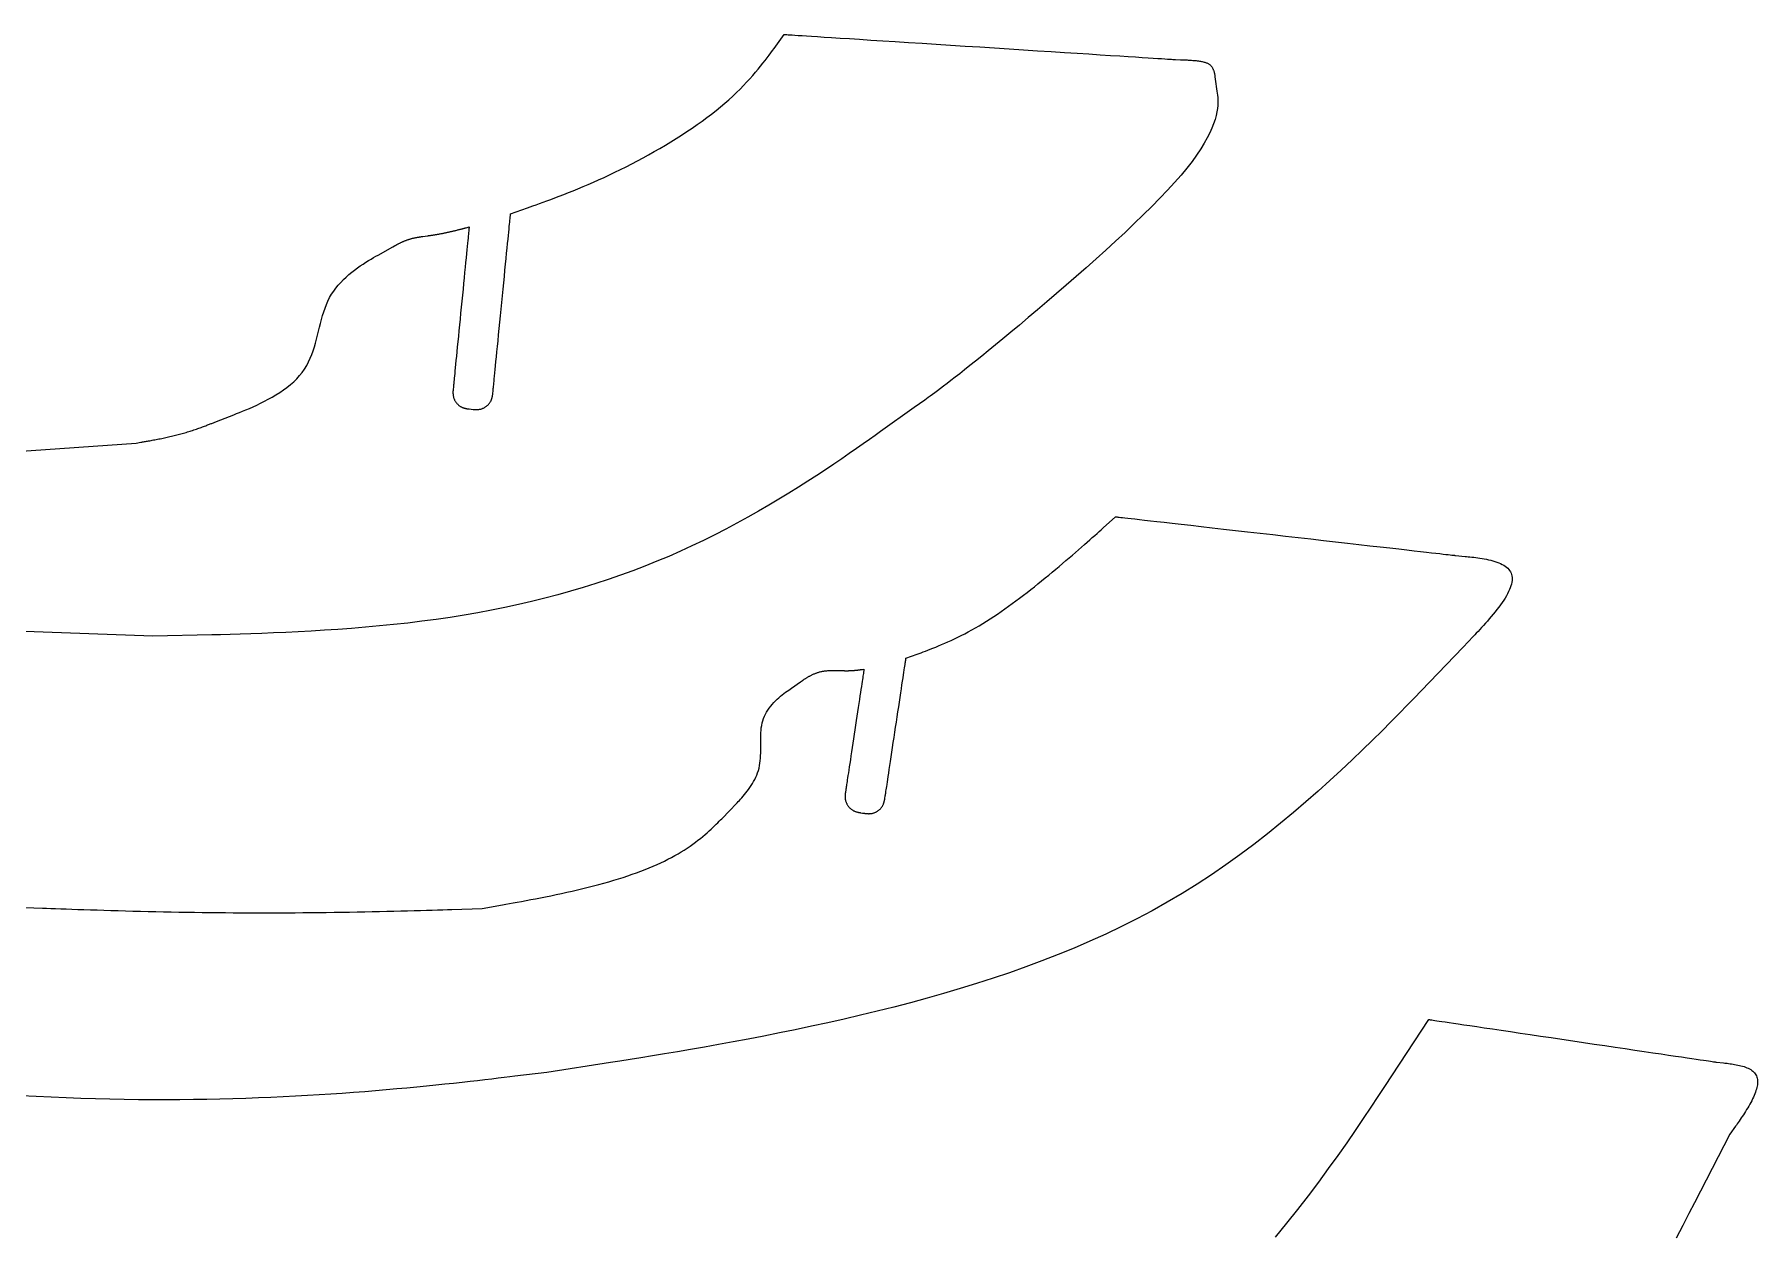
# Model space of a CAD drawing. Header units: millimetres. Extents: x -2745 to -1864, y 90 to 557.
# Drawn here: x -2095.8 to -1892.3, y 232 to 373.7 of the extents above; entities that cross this region are included whole.
import ezdxf

# ---------------------------------------------------------------- set-up
doc = ezdxf.new("R2010")
doc.units = ezdxf.units.MM

msp = doc.modelspace()

# ---------------------------------------------------------------- linework, layer by layer
at = {"flags": 128}
for points in [[(-2110.360978, 323.558351), (-2083.826766, 325.423959), (-2083.265324, 325.519745), (-2083.176972, 325.534825), (-2083.08064, 325.5513), (-2082.976778, 325.56913), (-2082.865825, 325.588273), (-2082.748229, 325.608689), (-2082.624433, 325.630336), (-2082.49488, 325.653173), (-2082.360017, 325.67716), (-2082.220285, 325.702255), (-2082.076131, 325.728417), (-2081.927999, 325.755604), (-2081.776332, 325.783778), (-2081.621576, 325.812894), (-2081.464173, 325.842914), (-2081.30457, 325.873795), (-2081.143209, 325.905496), (-2080.980536, 325.937978), (-2080.816994, 325.971197), (-2080.653028, 326.005114), (-2080.489082, 326.039687), (-2080.325528, 326.074883), (-2080.162447, 326.110706), (-2079.999846, 326.147164), (-2079.837732, 326.184269), (-2079.676115, 326.22203), (-2079.515003, 326.26046), (-2079.354403, 326.299566), (-2079.194322, 326.339361), (-2079.03477, 326.379854), (-2078.875752, 326.421055), (-2078.717279, 326.462976), (-2078.559358, 326.505626), (-2078.401996, 326.549017), (-2078.245202, 326.593159), (-2078.088983, 326.638061), (-2077.933348, 326.683734), (-2077.778304, 326.730189), (-2077.62386, 326.777436), (-2077.470022, 326.825486), (-2077.3168, 326.874348), (-2077.164254, 326.924002), (-2077.012669, 326.974294), (-2076.862377, 327.025039), (-2076.713714, 327.076053), (-2076.567018, 327.12715), (-2076.422621, 327.178147), (-2076.280862, 327.228857), (-2076.142074, 327.279095), (-2076.006593, 327.328678), (-2075.874756, 327.37742), (-2075.746897, 327.425135), (-2075.623353, 327.47164), (-2075.504458, 327.516748), (-2075.390548, 327.560276), (-2075.281959, 327.602039), (-2075.179026, 327.64185), (-2075.082085, 327.679527), (-2074.991472, 327.714882), (-2074.907522, 327.747732), (-2074.341632, 327.969579), (-2072.301338, 328.769438), (-2071.980512, 328.895441), (-2071.6322, 329.033592), (-2071.259519, 329.184039), (-2070.865591, 329.346933), (-2070.453531, 329.522424), (-2070.02646, 329.71066), (-2069.587495, 329.911793), (-2069.139754, 330.12597), (-2068.686357, 330.353343), (-2068.230421, 330.594061), (-2067.775066, 330.848272), (-2067.323409, 331.116127), (-2066.87857, 331.397776), (-2066.443665, 331.693368), (-2066.021815, 332.003053), (-2065.616137, 332.32698), (-2065.229751, 332.665298), (-2064.865773, 333.018159), (-2064.527324, 333.385711), (-2064.21752, 333.768103), (-2063.938499, 334.165218), (-2063.688465, 334.575853), (-2063.464641, 334.99854), (-2063.264252, 335.43181), (-2063.084518, 335.874196), (-2062.922663, 336.324226), (-2062.77591, 336.780432), (-2062.641482, 337.241346), (-2062.516602, 337.705498), (-2062.398493, 338.17142), (-2062.284377, 338.63764), (-2062.171477, 339.102693), (-2062.057016, 339.565106), (-2061.938218, 340.023414), (-2061.812304, 340.476144), (-2061.676499, 340.92183), (-2061.528023, 341.359001), (-2061.364102, 341.786189), (-2061.181958, 342.201925), (-2060.978812, 342.604739), (-2060.752738, 342.993423), (-2060.505206, 343.367805), (-2060.238535, 343.727976), (-2059.955047, 344.074026), (-2059.657059, 344.406044), (-2059.346893, 344.72412), (-2059.026866, 345.028343), (-2058.699302, 345.318803), (-2058.366517, 345.595589), (-2058.030832, 345.858793), (-2057.694567, 346.108501), (-2057.360042, 346.344804), (-2057.029576, 346.567793), (-2056.705489, 346.777557), (-2056.390101, 346.974185), (-2056.085732, 347.157766), (-2055.794701, 347.328391), (-2055.519329, 347.48615), (-2055.261934, 347.631131), (-2053.517004, 348.603289), (-2053.321782, 348.712002), (-2053.291057, 348.729106), (-2053.257538, 348.747731), (-2053.221358, 348.767765), (-2053.182653, 348.789099), (-2053.141557, 348.811622), (-2053.098203, 348.835225), (-2053.052725, 348.859796), (-2053.005259, 348.885226), (-2052.955939, 348.911402), (-2052.904896, 348.938218), (-2052.852269, 348.96556), (-2052.798189, 348.993319), (-2052.742791, 349.021384), (-2052.686208, 349.049647), (-2052.628577, 349.077994), (-2052.570031, 349.106318), (-2052.510702, 349.134507), (-2052.450727, 349.16245), (-2052.390239, 349.190038), (-2052.329372, 349.217161), (-2052.268239, 349.243726), (-2052.206861, 349.269713), (-2052.14524, 349.295126), (-2052.083373, 349.319962), (-2052.021262, 349.344222), (-2051.958908, 349.367905), (-2051.896309, 349.391011), (-2051.833467, 349.413541), (-2051.770381, 349.435495), (-2051.70705, 349.456871), (-2051.643477, 349.477672), (-2051.579659, 349.497895), (-2051.515599, 349.517542), (-2051.451294, 349.536612), (-2051.386746, 349.555105), (-2051.321955, 349.57302), (-2051.256921, 349.590359), (-2051.191642, 349.60712), (-2051.126122, 349.623305), (-2051.060358, 349.638912), (-2050.994382, 349.653943), (-2050.928345, 349.668401), (-2050.862431, 349.682293), (-2050.796824, 349.695622), (-2050.731706, 349.708393), (-2050.667258, 349.720612), (-2050.603666, 349.732285), (-2050.541111, 349.743415), (-2050.479777, 349.754007), (-2050.419846, 349.764067), (-2050.361501, 349.773601), (-2050.304925, 349.782611), (-2050.250303, 349.791104), (-2050.197815, 349.799085), (-2050.147645, 349.806559), (-2050.099977, 349.813531), (-2050.054991, 349.820006), (-2050.012874, 349.825987), (-2049.973807, 349.831482), (-2049.710254, 349.868313), (-2049.442805, 349.905664), (-2049.400711, 349.911545), (-2049.354789, 349.917976), (-2049.305219, 349.924948), (-2049.252185, 349.932453), (-2049.195868, 349.940478), (-2049.13645, 349.949015), (-2049.074114, 349.958054), (-2049.009044, 349.967585), (-2048.941419, 349.9776), (-2048.871424, 349.988088), (-2048.799239, 349.99904), (-2048.725048, 350.010444), (-2048.649033, 350.022293), (-2048.571376, 350.034576), (-2048.492259, 350.047284), (-2048.411866, 350.060407), (-2048.330376, 350.073936), (-2048.247975, 350.08786), (-2048.164841, 350.102171), (-2048.081161, 350.116857), (-2047.997085, 350.131911), (-2047.91265, 350.14733), (-2047.827859, 350.16311), (-2047.742721, 350.179251), (-2047.657241, 350.195749), (-2047.571423, 350.212602), (-2047.485276, 350.229807), (-2047.398804, 350.247363), (-2047.312014, 350.265267), (-2047.22491, 350.283517), (-2047.137499, 350.302111), (-2047.049788, 350.321044), (-2046.961782, 350.340317), (-2046.873485, 350.359926), (-2046.784906, 350.379871), (-2046.69605, 350.400146), (-2046.606921, 350.420751), (-2046.517527, 350.441683), (-2046.427874, 350.462941), (-2046.337966, 350.48452), (-2046.24785, 350.506407), (-2046.15773, 350.528535), (-2046.06785, 350.550828), (-2045.978452, 350.573205), (-2045.889781, 350.59559), (-2045.80208, 350.617902), (-2045.715594, 350.640065), (-2045.630566, 350.661999), (-2045.547239, 350.683627), (-2045.465857, 350.70487), (-2045.386663, 350.725649), (-2045.309903, 350.745886), (-2045.235819, 350.765503), (-2045.164654, 350.784422), (-2045.096653, 350.802563), (-2045.032059, 350.819849), (-2044.971116, 350.836203), (-2044.914068, 350.851543), (-2044.861158, 350.865794), (-2044.504255, 350.962016), (-2044.504295, 350.96162), (-2044.504567, 350.958858), (-2044.505307, 350.95136), (-2044.506747, 350.936757), (-2044.50912, 350.912682), (-2044.512662, 350.876767), (-2044.517605, 350.826644), (-2044.524183, 350.759944), (-2044.532627, 350.674302), (-2044.543174, 350.567346), (-2044.556056, 350.43671), (-2044.571507, 350.280027), (-2044.589759, 350.094927), (-2044.611047, 349.879043), (-2044.635605, 349.630007), (-2044.663664, 349.34545), (-2044.695461, 349.023005), (-2044.731226, 348.660305), (-2044.771195, 348.254979), (-2044.815601, 347.804662), (-2044.86456, 347.308168), (-2044.917723, 346.76905), (-2044.97462, 346.192043), (-2045.034788, 345.581886), (-2045.097757, 344.94331), (-2045.163063, 344.281055), (-2045.230235, 343.599856), (-2045.298809, 342.904449), (-2045.368316, 342.19957), (-2045.438292, 341.489955), (-2045.508266, 340.78034), (-2045.577774, 340.075461), (-2045.646347, 339.380053), (-2045.71352, 338.698854), (-2045.778825, 338.036599), (-2045.841794, 337.398025), (-2045.901963, 336.787866), (-2045.95886, 336.21086), (-2046.012023, 335.671742), (-2046.060982, 335.175248), (-2046.105387, 334.724931), (-2046.145356, 334.319605), (-2046.181122, 333.956904), (-2046.212918, 333.634459), (-2046.240978, 333.349903), (-2046.265536, 333.100867), (-2046.286824, 332.884983), (-2046.305076, 332.699883), (-2046.320527, 332.5432), (-2046.333409, 332.412564), (-2046.343956, 332.305609), (-2046.352401, 332.219965), (-2046.358978, 332.153266), (-2046.36392, 332.103143), (-2046.367462, 332.067228), (-2046.369836, 332.043154), (-2046.371276, 332.028551), (-2046.372015, 332.021052), (-2046.372288, 332.018289), (-2046.372327, 332.017895), (-2046.393638, 331.801406), (-2046.396969, 331.767339), (-2046.400469, 331.730203), (-2046.403988, 331.690179), (-2046.407373, 331.647442), (-2046.410476, 331.602176), (-2046.413145, 331.554556), (-2046.415229, 331.504763), (-2046.416578, 331.452974), (-2046.41704, 331.399371), (-2046.416465, 331.344129), (-2046.414703, 331.287431), (-2046.411603, 331.229454), (-2046.407013, 331.170376), (-2046.400783, 331.110377), (-2046.392763, 331.049637), (-2046.382802, 330.988333), (-2046.370748, 330.926644), (-2046.356452, 330.864751), (-2046.339762, 330.80283), (-2046.320528, 330.741063), (-2046.29864, 330.679616), (-2046.274148, 330.618614), (-2046.247148, 330.55817), (-2046.217729, 330.498398), (-2046.185984, 330.43941), (-2046.152005, 330.381319), (-2046.115886, 330.324241), (-2046.077718, 330.268287), (-2046.037594, 330.213571), (-2045.995607, 330.160206), (-2045.951847, 330.108305), (-2045.906408, 330.057981), (-2045.859382, 330.00935), (-2045.810861, 329.962522), (-2045.760938, 329.917612), (-2045.709706, 329.874733), (-2045.657255, 329.833997), (-2045.603679, 329.795519), (-2045.54907, 329.759413), (-2045.49352, 329.725789), (-2045.437141, 329.694727), (-2045.380117, 329.666146), (-2045.322652, 329.639935), (-2045.26495, 329.615979), (-2045.207213, 329.594166), (-2045.149645, 329.57438), (-2045.092452, 329.556507), (-2045.035834, 329.540435), (-2044.979998, 329.526047), (-2044.925147, 329.513232), (-2044.871481, 329.501876), (-2044.819208, 329.491862), (-2044.768529, 329.483079), (-2044.719649, 329.475412), (-2044.672771, 329.468747), (-2044.628098, 329.46297), (-2044.585834, 329.457967), (-2044.546184, 329.453625), (-2044.50935, 329.44983), (-2044.260628, 329.425233), (-2044.045565, 329.404068), (-2044.011721, 329.400759), (-2043.97483, 329.397286), (-2043.935068, 329.393797), (-2043.892613, 329.390446), (-2043.847643, 329.387384), (-2043.800335, 329.384763), (-2043.750866, 329.382734), (-2043.699415, 329.381448), (-2043.646158, 329.381058), (-2043.591275, 329.381716), (-2043.534941, 329.38357), (-2043.477335, 329.386776), (-2043.418636, 329.391484), (-2043.359019, 329.397845), (-2043.298663, 329.40601), (-2043.237745, 329.416133), (-2043.176443, 329.428363), (-2043.114934, 329.442854), (-2043.053396, 329.459756), (-2042.992008, 329.479221), (-2042.930936, 329.50136), (-2042.870302, 329.52612), (-2042.810221, 329.553408), (-2042.750803, 329.583131), (-2042.692163, 329.615196), (-2042.634413, 329.64951), (-2042.577665, 329.685978), (-2042.522032, 329.724508), (-2042.467627, 329.765005), (-2042.414562, 329.807379), (-2042.362952, 329.851535), (-2042.312906, 329.897379), (-2042.264539, 329.944819), (-2042.217964, 329.993761), (-2042.173293, 330.044111), (-2042.130638, 330.095778), (-2042.090112, 330.148667), (-2042.051828, 330.202684), (-2042.015898, 330.257738), (-2041.982437, 330.313734), (-2041.951518, 330.370562), (-2041.923065, 330.428032), (-2041.896966, 330.485944), (-2041.873108, 330.54409), (-2041.851379, 330.602266), (-2041.831664, 330.660268), (-2041.81385, 330.717889), (-2041.797826, 330.774927), (-2041.783477, 330.831176), (-2041.770691, 330.886431), (-2041.759355, 330.940488), (-2041.749356, 330.993141), (-2041.74058, 331.044186), (-2041.732915, 331.093418), (-2041.726248, 331.140632), (-2041.720465, 331.185624), (-2041.715455, 331.228188), (-2041.711103, 331.26812), (-2041.707296, 331.305216), (-2041.682617, 331.5557), (-2041.682575, 331.556136), (-2041.682274, 331.559189), (-2041.681457, 331.567477), (-2041.679864, 331.583617), (-2041.67724, 331.610225), (-2041.673325, 331.64992), (-2041.667862, 331.705318), (-2041.660592, 331.779037), (-2041.651257, 331.873694), (-2041.639598, 331.991905), (-2041.625359, 332.136289), (-2041.608281, 332.309462), (-2041.588104, 332.514042), (-2041.564573, 332.752647), (-2041.537428, 333.027892), (-2041.506411, 333.342396), (-2041.471265, 333.698776), (-2041.43173, 334.099648), (-2041.387549, 334.54763), (-2041.338464, 335.04534), (-2041.284346, 335.594087), (-2041.225582, 336.189942), (-2041.162688, 336.827674), (-2041.09618, 337.502047), (-2041.026575, 338.207827), (-2040.954388, 338.939779), (-2040.880137, 339.692668), (-2040.804338, 340.461262), (-2040.727506, 341.240324), (-2040.650157, 342.02462), (-2040.572808, 342.808917), (-2040.495977, 343.58798), (-2040.420177, 344.356572), (-2040.345926, 345.109462), (-2040.273739, 345.841414), (-2040.204134, 346.547194), (-2040.137626, 347.221566), (-2040.074732, 347.859298), (-2040.015967, 348.455155), (-2039.961849, 349.0039), (-2039.912765, 349.501611), (-2039.868584, 349.949593), (-2039.82905, 350.350466), (-2039.793903, 350.706845), (-2039.762886, 351.021348), (-2039.735741, 351.296594), (-2039.71221, 351.535198), (-2039.692033, 351.739778), (-2039.674955, 351.912952), (-2039.660716, 352.057335), (-2039.649058, 352.175548), (-2039.639722, 352.270204), (-2039.632452, 352.343922), (-2039.626989, 352.39932), (-2039.623074, 352.439015), (-2039.62045, 352.465624), (-2039.618858, 352.481763), (-2039.61804, 352.490051), (-2039.617739, 352.493104), (-2039.617697, 352.493541), (-2037.622194, 353.200434), (-2037.308106, 353.311768), (-2036.96531, 353.43369), (-2036.595025, 353.566186), (-2036.198476, 353.709241), (-2035.776885, 353.862839), (-2035.331475, 354.026967), (-2034.863469, 354.201609), (-2034.374089, 354.386751), (-2033.864558, 354.582378), (-2033.3361, 354.788475), (-2032.789935, 355.005026), (-2032.227288, 355.232019), (-2031.649381, 355.469437), (-2031.057436, 355.717265), (-2030.452678, 355.975489), (-2029.836327, 356.244094), (-2029.209606, 356.523065), (-2028.573739, 356.812388), (-2027.929948, 357.112048), (-2027.279456, 357.422028), (-2026.623494, 357.742237), (-2025.963327, 358.072266), (-2025.300226, 358.411629), (-2024.635467, 358.759837), (-2023.970322, 359.116406), (-2023.306062, 359.480848), (-2022.643963, 359.852675), (-2021.985296, 360.231402), (-2021.331334, 360.616542), (-2020.683351, 361.007608), (-2020.04262, 361.404113), (-2019.410413, 361.805571), (-2018.788004, 362.211493), (-2018.176666, 362.621395), (-2017.577671, 363.034789), (-2016.992293, 363.451188), (-2016.421804, 363.870104), (-2015.867478, 364.291054), (-2015.330588, 364.713548), (-2014.812407, 365.1371), (-2014.313956, 365.561121), (-2013.835261, 365.98461), (-2013.376091, 366.406465), (-2012.93622, 366.825585), (-2012.515421, 367.240865), (-2012.113464, 367.651203), (-2011.730124, 368.055496), (-2011.365173, 368.452643), (-2011.018381, 368.84154), (-2010.689523, 369.221084), (-2010.378371, 369.590172), (-2010.084697, 369.947703), (-2009.808272, 370.292574), (-2009.54887, 370.623681), (-2009.306264, 370.939924), (-2009.080225, 371.240197), (-2008.870526, 371.523399), (-2008.676937, 371.788428), (-2008.499235, 372.034181), (-2007.308568, 373.691663), (-2007.307604, 373.691602), (-2007.30086, 373.691169), (-2007.282556, 373.689996), (-2007.246909, 373.687712), (-2007.188139, 373.683944), (-2007.100467, 373.678325), (-2006.978112, 373.670483), (-2006.815293, 373.660047), (-2006.60623, 373.646647), (-2006.345141, 373.629912), (-2006.026247, 373.609472), (-2005.643766, 373.584956), (-2005.191919, 373.555994), (-2004.664924, 373.522216), (-2004.057002, 373.48325), (-2003.362371, 373.438727), (-2002.575252, 373.388276), (-2001.689862, 373.331525), (-2000.700423, 373.268105), (-1999.601153, 373.197647), (-1998.389162, 373.119963), (-1997.07312, 373.035609), (-1995.66459, 372.945328), (-1994.175133, 372.849859), (-1992.616307, 372.749944), (-1990.999677, 372.646324), (-1989.336802, 372.53974), (-1987.639244, 372.430932), (-1985.918564, 372.320643), (-1984.186322, 372.209612), (-1982.45408, 372.098583), (-1980.7334, 371.988293), (-1979.035842, 371.879486), (-1977.372968, 371.772902), (-1975.756337, 371.669282), (-1974.197512, 371.569367), (-1972.708054, 371.473898), (-1971.299524, 371.383617), (-1969.983483, 371.299263), (-1968.771491, 371.221579), (-1967.672221, 371.151119), (-1966.682782, 371.0877), (-1965.797392, 371.03095), (-1965.010273, 370.980498), (-1964.315642, 370.935976), (-1963.70772, 370.89701), (-1963.180725, 370.863231), (-1962.728879, 370.834269), (-1962.346398, 370.809753), (-1962.027504, 370.789314), (-1961.766414, 370.772579), (-1961.557351, 370.759179), (-1961.394532, 370.748742), (-1961.272177, 370.7409), (-1961.184505, 370.735281), (-1961.125736, 370.731514), (-1961.090089, 370.729229), (-1961.071784, 370.728056), (-1961.06504, 370.727623), (-1961.064076, 370.727562), (-1960.490295, 370.707646), (-1960.400046, 370.7045), (-1960.301922, 370.700994), (-1960.196654, 370.697068), (-1960.084971, 370.692662), (-1959.967607, 370.687716), (-1959.845292, 370.682168), (-1959.718757, 370.675958), (-1959.588734, 370.669024), (-1959.455953, 370.661309), (-1959.321145, 370.652751), (-1959.185043, 370.643288), (-1959.048376, 370.632861), (-1958.911876, 370.621409), (-1958.776274, 370.608872), (-1958.642303, 370.595188), (-1958.510692, 370.580297), (-1958.382171, 370.56414), (-1958.257475, 370.546656), (-1958.137332, 370.527783), (-1958.022474, 370.507462), (-1957.913478, 370.485638), (-1957.8103, 370.462285), (-1957.712745, 370.437385), (-1957.620615, 370.410916), (-1957.533711, 370.38286), (-1957.451837, 370.353197), (-1957.374796, 370.321909), (-1957.302391, 370.288974), (-1957.234423, 370.254374), (-1957.170697, 370.218089), (-1957.111013, 370.180099), (-1957.055177, 370.140386), (-1957.002989, 370.098929), (-1956.954253, 370.055708), (-1956.908772, 370.010705), (-1956.866348, 369.963901), (-1956.826785, 369.915274), (-1956.789883, 369.864807), (-1956.755447, 369.812478), (-1956.723279, 369.758269), (-1956.693202, 369.70221), (-1956.665119, 369.644533), (-1956.638951, 369.585516), (-1956.614621, 369.52544), (-1956.592053, 369.464587), (-1956.571166, 369.403235), (-1956.551886, 369.341665), (-1956.534133, 369.280158), (-1956.517832, 369.218995), (-1956.502902, 369.158456), (-1956.489267, 369.09882), (-1956.476851, 369.040367), (-1956.465575, 368.983381), (-1956.455361, 368.928139), (-1956.446132, 368.874922), (-1956.43781, 368.824012), (-1956.430318, 368.775688), (-1956.423579, 368.73023), (-1956.417514, 368.687918), (-1956.377411, 368.401857), (-1956.179856, 366.994538), (-1956.14942, 366.772701), (-1956.120096, 366.528649), (-1956.09596, 366.261279), (-1956.081085, 365.969486), (-1956.079549, 365.652165), (-1956.095425, 365.308212), (-1956.13279, 364.936522), (-1956.195717, 364.535991), (-1956.288283, 364.105515), (-1956.414564, 363.643988), (-1956.578633, 363.150306), (-1956.784567, 362.623366), (-1957.03644, 362.062062), (-1957.338329, 361.46529), (-1957.694306, 360.831946), (-1958.10845, 360.160925), (-1958.584834, 359.451123), (-1959.127534, 358.701434), (-1959.740625, 357.910755), (-1960.428182, 357.077981), (-1961.192453, 356.202992), (-1962.028374, 355.289599), (-1962.929051, 354.342601), (-1963.887596, 353.366793), (-1964.897114, 352.366974), (-1965.950713, 351.347938), (-1967.041503, 350.314483), (-1968.162591, 349.271406), (-1969.307084, 348.223503), (-1970.468091, 347.175571), (-1971.638721, 346.132407), (-1972.812082, 345.098806), (-1973.981281, 344.079568), (-1975.139426, 343.079486), (-1976.279625, 342.103359), (-1977.394987, 341.155984), (-1978.478619, 340.242157), (-1979.523631, 339.366673), (-1980.523129, 338.534332), (-1981.470222, 337.749928), (-1982.359525, 337.017117), (-1983.191682, 336.334983), (-1983.968843, 335.701466), (-1984.693159, 335.114511), (-1985.366782, 334.572058), (-1985.991861, 334.07205), (-1986.570548, 333.612429), (-1987.104993, 333.191136), (-1987.597348, 332.806113), (-1988.049762, 332.455304), (-1988.464389, 332.136649), (-1988.843376, 331.848091), (-1989.188876, 331.587571), (-1989.50304, 331.353031), (-1989.788017, 331.142414), (-1990.045959, 330.953662), (-1990.279017, 330.784716), (-1990.489342, 330.633518), (-1990.679083, 330.498011), (-1991.935799, 329.604508), (-1995.921013, 326.77136), (-1996.548309, 326.325656), (-1997.233138, 325.840559), (-1997.973252, 325.319172), (-1998.766405, 324.764598), (-1999.610351, 324.179943), (-2000.502842, 323.568309), (-2001.441634, 322.9328), (-2002.42448, 322.27652), (-2003.449132, 321.602572), (-2004.513345, 320.91406), (-2005.614872, 320.214088), (-2006.751468, 319.50576), (-2007.920885, 318.792178), (-2009.120877, 318.076449), (-2010.349198, 317.361673), (-2011.603602, 316.650955), (-2012.881841, 315.947401), (-2014.18167, 315.254112), (-2015.500843, 314.574192), (-2016.837113, 313.910745), (-2018.188614, 313.266368), (-2019.555013, 312.641631), (-2020.936357, 312.036593), (-2022.332689, 311.451318), (-2023.74406, 310.885868), (-2025.170515, 310.340304), (-2026.612099, 309.814688), (-2028.068862, 309.309081), (-2029.540848, 308.823547), (-2031.028104, 308.358145), (-2032.530678, 307.912941), (-2034.048616, 307.487991), (-2035.581965, 307.083363), (-2037.13077, 306.699115), (-2038.69508, 306.33531), (-2040.27494, 305.992009), (-2041.870397, 305.669276), (-2043.481497, 305.36717), (-2045.10829, 305.085754), (-2046.750819, 304.825091), (-2048.408239, 304.585076), (-2050.076133, 304.364939), (-2051.749192, 304.163746), (-2053.422104, 303.98056), (-2055.089563, 303.814447), (-2056.746255, 303.664471), (-2058.386872, 303.529696), (-2060.006105, 303.409187), (-2061.598642, 303.302011), (-2063.159176, 303.207229), (-2064.682396, 303.123907), (-2066.16299, 303.051111), (-2067.595651, 302.987903), (-2068.975068, 302.93335), (-2070.295932, 302.886515), (-2071.552931, 302.846463), (-2072.740757, 302.81226), (-2073.854102, 302.782969), (-2074.887652, 302.757654), (-2081.863608, 302.59496), (-2115.362178, 303.812624)], [(-2097.948576, 270.586284), (-2094.909722, 270.478783), (-2094.431481, 270.461877), (-2093.909925, 270.443511), (-2093.347323, 270.423838), (-2092.745943, 270.40301), (-2092.108054, 270.381179), (-2091.435923, 270.358498), (-2090.731821, 270.335121), (-2089.998013, 270.311198), (-2089.23677, 270.286883), (-2088.450359, 270.262329), (-2087.641049, 270.237687), (-2086.811108, 270.213111), (-2085.962803, 270.188752), (-2085.098405, 270.164764), (-2084.220181, 270.141299), (-2083.3304, 270.118509), (-2082.43133, 270.096547), (-2081.525238, 270.075566), (-2080.614394, 270.055717), (-2079.701066, 270.037154), (-2078.787143, 270.020006), (-2077.873004, 270.004302), (-2076.958647, 269.990048), (-2076.044072, 269.977251), (-2075.129276, 269.965919), (-2074.214259, 269.956057), (-2073.299021, 269.947672), (-2072.38356, 269.940769), (-2071.467876, 269.935356), (-2070.551965, 269.931439), (-2069.63583, 269.929025), (-2068.719467, 269.928118), (-2067.802877, 269.928727), (-2066.886057, 269.930858), (-2065.969009, 269.934516), (-2065.051728, 269.93971), (-2064.134217, 269.946444), (-2063.216471, 269.954725), (-2062.298492, 269.964559), (-2061.380278, 269.975955), (-2060.462215, 269.98889), (-2059.546228, 270.003244), (-2058.634633, 270.018869), (-2057.729742, 270.035617), (-2056.83387, 270.053339), (-2055.949329, 270.071889), (-2055.078434, 270.091117), (-2054.223496, 270.110876), (-2053.386832, 270.131018), (-2052.570753, 270.151396), (-2051.777573, 270.171859), (-2051.009607, 270.192263), (-2050.269167, 270.212459), (-2049.558567, 270.232298), (-2048.88012, 270.251631), (-2048.236139, 270.270313), (-2047.62894, 270.288194), (-2047.060834, 270.305127), (-2046.534136, 270.320964), (-2042.982189, 270.428363), (-2040.548511, 270.868377), (-2040.165612, 270.93765), (-2039.748645, 271.013342), (-2039.300045, 271.095275), (-2038.822247, 271.183268), (-2038.317689, 271.277142), (-2037.788804, 271.376716), (-2037.238031, 271.481812), (-2036.667805, 271.592248), (-2036.080562, 271.707845), (-2035.478737, 271.828423), (-2034.864767, 271.953802), (-2034.241088, 272.083802), (-2033.610136, 272.218243), (-2032.974347, 272.356946), (-2032.336156, 272.499731), (-2031.698, 272.646416), (-2031.062316, 272.796823), (-2030.431537, 272.950771), (-2029.808103, 273.108083), (-2029.194447, 273.268575), (-2028.592596, 273.432101), (-2028.002948, 273.598639), (-2027.425488, 273.7682), (-2026.860201, 273.940791), (-2026.307076, 274.116425), (-2025.766099, 274.29511), (-2025.237254, 274.476858), (-2024.72053, 274.661677), (-2024.215913, 274.849579), (-2023.72339, 275.040572), (-2023.242947, 275.234667), (-2022.77457, 275.431874), (-2022.318246, 275.632203), (-2021.873961, 275.835664), (-2021.441702, 276.042267), (-2021.021456, 276.252022), (-2020.613209, 276.464938), (-2020.216948, 276.681026), (-2019.832658, 276.900296), (-2019.460326, 277.122757), (-2019.099946, 277.348287), (-2018.751531, 277.576217), (-2018.415099, 277.805748), (-2018.090675, 278.036081), (-2017.778274, 278.266414), (-2017.477918, 278.495947), (-2017.189628, 278.723881), (-2016.913423, 278.949414), (-2016.649323, 279.171747), (-2016.397348, 279.390079), (-2016.157518, 279.60361), (-2015.929854, 279.81154), (-2015.714375, 280.013068), (-2015.5111, 280.207394), (-2015.320051, 280.393718), (-2015.141247, 280.571239), (-2014.97471, 280.739158), (-2014.820456, 280.896674), (-2014.678508, 281.042985), (-2013.725864, 282.030892), (-2012.976198, 282.808496), (-2012.85835, 282.930913), (-2012.730598, 283.064661), (-2012.594283, 283.209406), (-2012.450748, 283.364814), (-2012.301334, 283.530552), (-2012.147381, 283.706287), (-2011.990233, 283.891686), (-2011.83123, 284.086413), (-2011.671712, 284.290137), (-2011.513024, 284.502522), (-2011.356504, 284.723238), (-2011.203495, 284.951949), (-2011.055339, 285.188321), (-2010.913377, 285.432024), (-2010.778948, 285.68272), (-2010.653397, 285.940079), (-2010.538065, 286.203765), (-2010.434291, 286.473446), (-2010.343419, 286.748788), (-2010.266789, 287.029458), (-2010.205236, 287.315077), (-2010.15757, 287.60509), (-2010.122094, 287.898897), (-2010.09711, 288.195898), (-2010.080923, 288.495492), (-2010.071835, 288.79708), (-2010.068149, 289.10006), (-2010.068167, 289.403834), (-2010.070194, 289.7078), (-2010.072532, 290.011359), (-2010.073484, 290.31391), (-2010.071354, 290.614854), (-2010.064443, 290.913591), (-2010.051056, 291.209518), (-2010.029495, 291.502038), (-2009.998064, 291.79055), (-2009.955065, 292.074453), (-2009.898801, 292.353147), (-2009.827576, 292.626033), (-2009.739692, 292.89251), (-2009.634007, 293.152055), (-2009.511583, 293.40446), (-2009.374042, 293.649591), (-2009.223, 293.887317), (-2009.060079, 294.117506), (-2008.886894, 294.340026), (-2008.705066, 294.554745), (-2008.516212, 294.761531), (-2008.321953, 294.960251), (-2008.123905, 295.150775), (-2007.923687, 295.332969), (-2007.722919, 295.506702), (-2007.523218, 295.671843), (-2007.326204, 295.828258), (-2007.133495, 295.975817), (-2006.946711, 296.114385), (-2006.767467, 296.243834), (-2006.597384, 296.364029), (-2006.438081, 296.474838), (-2005.356735, 297.219401), (-2005.153328, 297.359468), (-2005.121311, 297.381506), (-2005.086354, 297.405501), (-2005.048572, 297.431311), (-2005.008075, 297.458795), (-2004.964978, 297.487808), (-2004.919393, 297.518209), (-2004.871432, 297.549853), (-2004.821208, 297.582599), (-2004.768831, 297.616305), (-2004.714417, 297.650826), (-2004.658078, 297.68602), (-2004.599925, 297.721744), (-2004.540071, 297.757856), (-2004.478628, 297.794213), (-2004.415711, 297.830673), (-2004.35143, 297.867092), (-2004.285898, 297.903327), (-2004.219229, 297.939235), (-2004.151533, 297.974675), (-2004.082925, 298.009504), (-2004.013494, 298.043595), (-2003.943244, 298.076895), (-2003.872157, 298.109368), (-2003.800214, 298.140977), (-2003.727396, 298.171686), (-2003.653687, 298.201458), (-2003.579065, 298.230258), (-2003.503515, 298.258048), (-2003.427017, 298.284793), (-2003.349552, 298.310455), (-2003.271104, 298.334999), (-2003.191652, 298.358388), (-2003.111177, 298.380586), (-2003.029663, 298.401557), (-2002.947092, 298.421263), (-2002.863443, 298.439669), (-2002.778699, 298.456738), (-2002.692841, 298.472435), (-2002.605852, 298.486722), (-2002.517711, 298.499562), (-2002.428457, 298.51094), (-2002.338343, 298.520916), (-2002.24768, 298.529572), (-2002.156776, 298.536989), (-2002.065941, 298.543247), (-2001.975484, 298.548427), (-2001.885715, 298.55261), (-2001.796945, 298.555877), (-2001.70948, 298.558309), (-2001.623632, 298.559987), (-2001.539711, 298.560992), (-2001.458024, 298.561405), (-2001.378882, 298.561306), (-2001.302594, 298.560777), (-2001.22947, 298.559898), (-2001.159819, 298.55875), (-2001.093951, 298.557415), (-2001.032175, 298.555973), (-2000.9748, 298.554505), (-2000.587436, 298.544034), (-2000.441081, 298.540072), (-2000.418047, 298.539451), (-2000.392925, 298.538783), (-2000.365818, 298.538082), (-2000.336836, 298.537361), (-2000.306083, 298.536634), (-2000.273665, 298.535913), (-2000.239687, 298.535211), (-2000.204258, 298.534543), (-2000.167482, 298.533921), (-2000.129467, 298.533357), (-2000.090317, 298.532866), (-2000.05014, 298.53246), (-2000.00904, 298.532154), (-1999.967125, 298.531959), (-1999.924499, 298.531889), (-1999.881271, 298.531957), (-1999.837545, 298.532177), (-1999.793429, 298.532562), (-1999.749027, 298.533124), (-1999.704446, 298.533877), (-1999.659775, 298.534831), (-1999.615032, 298.53599), (-1999.570217, 298.537351), (-1999.525331, 298.538913), (-1999.480377, 298.540676), (-1999.435353, 298.542639), (-1999.39026, 298.544801), (-1999.3451, 298.54716), (-1999.299873, 298.549718), (-1999.25458, 298.552472), (-1999.209222, 298.555421), (-1999.1638, 298.558565), (-1999.118313, 298.561904), (-1999.072762, 298.565434), (-1999.02715, 298.569157), (-1998.981477, 298.573073), (-1998.935742, 298.577178), (-1998.889947, 298.581474), (-1998.844093, 298.585957), (-1998.798181, 298.590628), (-1998.75223, 298.595484), (-1998.706341, 298.6005), (-1998.660632, 298.605651), (-1998.615223, 298.610912), (-1998.570232, 298.616256), (-1998.52578, 298.621656), (-1998.481985, 298.627089), (-1998.438967, 298.632528), (-1998.396844, 298.637946), (-1998.355736, 298.643316), (-1998.315763, 298.648616), (-1998.277042, 298.653817), (-1998.239695, 298.658893), (-1998.203838, 298.663819), (-1998.169592, 298.668569), (-1998.137077, 298.673117), (-1998.106411, 298.677437), (-1998.077713, 298.681503), (-1998.051104, 298.685289), (-1997.871632, 298.710893), (-1997.871677, 298.710594), (-1997.87199, 298.70851), (-1997.872843, 298.702852), (-1997.874501, 298.691833), (-1997.877234, 298.673667), (-1997.881314, 298.646567), (-1997.887006, 298.608746), (-1997.894581, 298.558418), (-1997.904308, 298.493795), (-1997.916454, 298.413091), (-1997.93129, 298.314518), (-1997.949084, 298.196292), (-1997.970106, 298.056622), (-1997.994624, 297.893725), (-1998.022906, 297.705813), (-1998.055223, 297.491098), (-1998.091842, 297.247793), (-1998.133033, 296.974115), (-1998.179065, 296.668272), (-1998.230207, 296.328481), (-1998.286593, 295.953846), (-1998.347819, 295.547049), (-1998.413349, 295.111663), (-1998.482644, 294.651263), (-1998.555166, 294.16942), (-1998.630376, 293.669709), (-1998.707739, 293.155704), (-1998.786715, 292.630977), (-1998.866767, 292.099104), (-1998.947357, 291.563657), (-1999.027946, 291.02821), (-1999.107998, 290.496337), (-1999.186974, 289.97161), (-1999.264337, 289.457605), (-1999.339548, 288.957893), (-1999.412069, 288.476051), (-1999.481364, 288.01565), (-1999.546894, 287.580264), (-1999.608121, 287.173467), (-1999.664506, 286.798833), (-1999.715648, 286.459042), (-1999.76168, 286.1532), (-1999.802871, 285.87952), (-1999.839491, 285.636217), (-1999.871807, 285.421502), (-1999.90009, 285.233588), (-1999.924607, 285.070691), (-1999.945629, 284.931022), (-1999.963423, 284.812795), (-1999.978259, 284.714223), (-1999.990405, 284.633518), (-2000.000132, 284.568896), (-2000.007707, 284.518567), (-2000.0134, 284.480746), (-2000.017479, 284.453647), (-2000.020212, 284.43548), (-2000.02187, 284.424462), (-2000.022723, 284.418804), (-2000.023036, 284.416719), (-2000.023081, 284.416421), (-2000.055387, 284.201265), (-2000.060448, 284.167405), (-2000.065834, 284.13049), (-2000.071386, 284.09069), (-2000.076944, 284.048176), (-2000.082348, 284.003119), (-2000.087439, 283.95569), (-2000.092056, 283.906061), (-2000.096041, 283.854401), (-2000.099234, 283.800884), (-2000.101474, 283.745679), (-2000.102604, 283.688956), (-2000.102462, 283.63089), (-2000.10089, 283.571649), (-2000.097728, 283.511404), (-2000.092816, 283.450329), (-2000.085994, 283.388592), (-2000.077105, 283.326365), (-2000.065985, 283.26382), (-2000.052478, 283.201128), (-2000.036423, 283.138458), (-2000.017702, 283.075975), (-1999.99636, 283.013805), (-1999.972482, 282.952064), (-1999.946157, 282.890872), (-1999.91747, 282.830344), (-1999.886506, 282.7706), (-1999.853353, 282.711757), (-1999.818097, 282.653933), (-1999.780823, 282.597246), (-1999.74162, 282.541812), (-1999.70057, 282.487751), (-1999.657765, 282.435179), (-1999.613287, 282.384214), (-1999.567223, 282.334974), (-1999.51966, 282.287577), (-1999.470685, 282.242141), (-1999.420384, 282.198783), (-1999.368841, 282.157621), (-1999.316145, 282.118774), (-1999.262381, 282.082356), (-1999.207657, 282.048452), (-1999.15216, 282.016993), (-1999.0961, 281.987877), (-1999.039688, 281.961), (-1998.98313, 281.936259), (-1998.926638, 281.91355), (-1998.87042, 281.892772), (-1998.814686, 281.873819), (-1998.759644, 281.85659), (-1998.705505, 281.840979), (-1998.652478, 281.826886), (-1998.60077, 281.814206), (-1998.550593, 281.802835), (-1998.502155, 281.79267), (-1998.455665, 281.783609), (-1998.411333, 281.775548), (-1998.369368, 281.768383), (-1998.32998, 281.762012), (-1998.293377, 281.756331), (-1998.046162, 281.719001), (-1997.832511, 281.686907), (-1997.798888, 281.68188), (-1997.762232, 281.676531), (-1997.722709, 281.671021), (-1997.68049, 281.665512), (-1997.635746, 281.660163), (-1997.588643, 281.655135), (-1997.539354, 281.650588), (-1997.488047, 281.646683), (-1997.43489, 281.643581), (-1997.380057, 281.64144), (-1997.323713, 281.640423), (-1997.26603, 281.64069), (-1997.207176, 281.642401), (-1997.147323, 281.645716), (-1997.086638, 281.650796), (-1997.025293, 281.657801), (-1996.963454, 281.666893), (-1996.901295, 281.678231), (-1996.838982, 281.691975), (-1996.776687, 281.708287), (-1996.714569, 281.727285), (-1996.652755, 281.748923), (-1996.591361, 281.773114), (-1996.530507, 281.799771), (-1996.470309, 281.828805), (-1996.410883, 281.86013), (-1996.352349, 281.893658), (-1996.294821, 281.929301), (-1996.23842, 281.966973), (-1996.18326, 282.006585), (-1996.129461, 282.048051), (-1996.07714, 282.091282), (-1996.026413, 282.136192), (-1995.977399, 282.182692), (-1995.930213, 282.230697), (-1995.884974, 282.280117), (-1995.841799, 282.330866), (-1995.800806, 282.382856), (-1995.762111, 282.436), (-1995.725834, 282.490209), (-1995.692052, 282.545378), (-1995.660701, 282.601315), (-1995.63168, 282.65781), (-1995.604885, 282.714654), (-1995.580212, 282.771637), (-1995.557562, 282.828546), (-1995.536831, 282.885174), (-1995.517916, 282.941308), (-1995.500715, 282.996741), (-1995.485126, 283.05126), (-1995.471046, 283.104655), (-1995.458372, 283.156718), (-1995.447003, 283.207237), (-1995.436835, 283.256003), (-1995.427767, 283.302804), (-1995.419696, 283.347432), (-1995.41252, 283.389674), (-1995.406136, 283.429323), (-1995.400441, 283.466167), (-1995.363014, 283.715004), (-1995.362963, 283.715343), (-1995.362605, 283.71772), (-1995.361635, 283.724167), (-1995.359745, 283.736723), (-1995.356629, 283.757423), (-1995.351979, 283.788304), (-1995.345492, 283.831401), (-1995.336859, 283.88875), (-1995.325774, 283.962389), (-1995.311929, 284.054351), (-1995.295021, 284.166676), (-1995.27474, 284.301397), (-1995.250782, 284.460551), (-1995.222838, 284.646174), (-1995.190604, 284.860301), (-1995.153772, 285.104971), (-1995.112036, 285.382218), (-1995.065089, 285.694078), (-1995.012625, 286.042587), (-1994.954338, 286.429783), (-1994.890074, 286.856681), (-1994.820292, 287.320231), (-1994.745607, 287.816356), (-1994.66663, 288.340987), (-1994.583975, 288.890051), (-1994.498256, 289.459476), (-1994.410084, 290.045189), (-1994.320073, 290.64312), (-1994.228836, 291.249194), (-1994.136986, 291.85934), (-1994.045137, 292.469486), (-1993.953899, 293.075561), (-1993.863889, 293.673491), (-1993.775717, 294.259204), (-1993.689997, 294.828629), (-1993.607342, 295.377693), (-1993.528366, 295.902324), (-1993.45368, 296.398449), (-1993.383899, 296.861998), (-1993.319634, 297.288897), (-1993.261347, 297.676093), (-1993.208883, 298.024602), (-1993.161937, 298.336462), (-1993.1202, 298.613708), (-1993.083369, 298.858379), (-1993.051134, 299.072506), (-1993.023192, 299.258129), (-1992.999233, 299.417283), (-1992.978952, 299.552004), (-1992.962043, 299.664328), (-1992.948199, 299.756291), (-1992.937114, 299.82993), (-1992.928481, 299.88728), (-1992.921993, 299.930376), (-1992.917345, 299.961257), (-1992.914228, 299.981957), (-1992.912337, 299.994513), (-1992.911367, 300.000961), (-1992.91101, 300.003336), (-1992.910959, 300.003676), (-1991.572285, 300.491913), (-1991.36159, 300.568831), (-1991.131691, 300.653203), (-1990.883465, 300.745158), (-1990.617788, 300.844824), (-1990.335536, 300.952331), (-1990.037586, 301.067808), (-1989.724813, 301.191386), (-1989.398095, 301.323191), (-1989.058307, 301.463357), (-1988.706326, 301.612009), (-1988.343029, 301.769279), (-1987.969291, 301.935296), (-1987.585989, 302.110189), (-1987.194, 302.294087), (-1986.794199, 302.487122), (-1986.387463, 302.689419), (-1985.974668, 302.901109), (-1985.556692, 303.122324), (-1985.134408, 303.35319), (-1984.708696, 303.593839), (-1984.280334, 303.844293), (-1983.84972, 304.104164), (-1983.417154, 304.372952), (-1982.982939, 304.650164), (-1982.547374, 304.935302), (-1982.110762, 305.227871), (-1981.673402, 305.527375), (-1981.235597, 305.833317), (-1980.797646, 306.145201), (-1980.359852, 306.462533), (-1979.922515, 306.784814), (-1979.485936, 307.11155), (-1979.050417, 307.442244), (-1978.616258, 307.776399), (-1978.18376, 308.113521), (-1977.753224, 308.453112), (-1977.324953, 308.794678), (-1976.899246, 309.137721), (-1976.476405, 309.481745), (-1976.05673, 309.826256), (-1975.640604, 310.170695), (-1975.228731, 310.514263), (-1974.821894, 310.856099), (-1974.420881, 311.195342), (-1974.026475, 311.531132), (-1973.639461, 311.862608), (-1973.260624, 312.18891), (-1972.89075, 312.509177), (-1972.530622, 312.822547), (-1972.181026, 313.12816), (-1971.842747, 313.425157), (-1971.51657, 313.712676), (-1971.203278, 313.989855), (-1970.903658, 314.255835), (-1970.618495, 314.509756), (-1970.348573, 314.750756), (-1970.094677, 314.977973), (-1969.857592, 315.190549), (-1969.638102, 315.387624), (-1968.159283, 316.716608), (-1968.158447, 316.716513), (-1968.152593, 316.715847), (-1968.136707, 316.714039), (-1968.105769, 316.710518), (-1968.054763, 316.704714), (-1967.978672, 316.696053), (-1967.87248, 316.683968), (-1967.731168, 316.667886), (-1967.549721, 316.647236), (-1967.323121, 316.621447), (-1967.046352, 316.589949), (-1966.714395, 316.55217), (-1966.322235, 316.507539), (-1965.864854, 316.455486), (-1965.337236, 316.395439), (-1964.734362, 316.326828), (-1964.051218, 316.249082), (-1963.282786, 316.161628), (-1962.424047, 316.063899), (-1961.469985, 315.955319), (-1960.418094, 315.835607), (-1959.275896, 315.705617), (-1958.053427, 315.566492), (-1956.76072, 315.419373), (-1955.40781, 315.265402), (-1954.00473, 315.105722), (-1952.561514, 314.941473), (-1951.088196, 314.7738), (-1949.594811, 314.603843), (-1948.09139, 314.432743), (-1946.587971, 314.261643), (-1945.094585, 314.091685), (-1943.621268, 313.924011), (-1942.178052, 313.759763), (-1940.774972, 313.600084), (-1939.422061, 313.446112), (-1938.129354, 313.298993), (-1936.906885, 313.159868), (-1935.764687, 313.029878), (-1934.712796, 312.910165), (-1933.758734, 312.801586), (-1932.899996, 312.703856), (-1932.131563, 312.616403), (-1931.448418, 312.538656), (-1930.845546, 312.470046), (-1930.317927, 312.409999), (-1929.860547, 312.357945), (-1929.468386, 312.313315), (-1929.13643, 312.275536), (-1928.85966, 312.244038), (-1928.63306, 312.218249), (-1928.451613, 312.1976), (-1928.310302, 312.181517), (-1928.204109, 312.169432), (-1928.128018, 312.160772), (-1928.077013, 312.154967), (-1928.046075, 312.151446), (-1928.030188, 312.149638), (-1928.024334, 312.148972), (-1928.023498, 312.148877), (-1926.889058, 312.037018), (-1926.710661, 312.019353), (-1926.516911, 311.999727), (-1926.309472, 311.977854), (-1926.090007, 311.953451), (-1925.860181, 311.926235), (-1925.621657, 311.895921), (-1925.376097, 311.862225), (-1925.125167, 311.824864), (-1924.87053, 311.783554), (-1924.61385, 311.738009), (-1924.35679, 311.687948), (-1924.101015, 311.633084), (-1923.848186, 311.573135), (-1923.599969, 311.507817), (-1923.358027, 311.436845), (-1923.124023, 311.359936), (-1922.899623, 311.276806), (-1922.686488, 311.18717), (-1922.486283, 311.090746), (-1922.300672, 310.987248), (-1922.131041, 310.876439), (-1921.977667, 310.758274), (-1921.840549, 310.632753), (-1921.71969, 310.499873), (-1921.615089, 310.359637), (-1921.526744, 310.212042), (-1921.454657, 310.057091), (-1921.398828, 309.894783), (-1921.359257, 309.725117), (-1921.335943, 309.548093), (-1921.328887, 309.363713), (-1921.33809, 309.171975), (-1921.36355, 308.972879), (-1921.405268, 308.766427), (-1921.463245, 308.552617), (-1921.537479, 308.33145), (-1921.627972, 308.102925), (-1921.734723, 307.867043), (-1921.857733, 307.623803), (-1921.997001, 307.373206), (-1922.152264, 307.115449), (-1922.322197, 306.851522), (-1922.505212, 306.582614), (-1922.699722, 306.30991), (-1922.904139, 306.034598), (-1923.116876, 305.757866), (-1923.336343, 305.480902), (-1923.560955, 305.204893), (-1923.789121, 304.931026), (-1924.019256, 304.66049), (-1924.249769, 304.394471), (-1924.479075, 304.134157), (-1924.705585, 303.880736), (-1924.92771, 303.635395), (-1925.143864, 303.39932), (-1925.352459, 303.173702), (-1925.551905, 302.959725), (-1925.740616, 302.758579), (-1925.917004, 302.571451), (-1927.112756, 301.306691), (-1932.082993, 296.146829), (-1932.865385, 295.335165), (-1933.719808, 294.452187), (-1934.64374, 293.503981), (-1935.634661, 292.496631), (-1936.690045, 291.436222), (-1937.807373, 290.328838), (-1938.984123, 289.180564), (-1940.217771, 287.997485), (-1941.505796, 286.785686), (-1942.845676, 285.551251), (-1944.234888, 284.300265), (-1945.670911, 283.038811), (-1947.151223, 281.772977), (-1948.6733, 280.508846), (-1950.234623, 279.252502), (-1951.832667, 278.010029), (-1953.464912, 276.787514), (-1955.128834, 275.591041), (-1956.821913, 274.426694), (-1958.541625, 273.300557), (-1960.285657, 272.217483), (-1962.052527, 271.177391), (-1963.840961, 270.178967), (-1965.649684, 269.220899), (-1967.477423, 268.301871), (-1969.322903, 267.420571), (-1971.184851, 266.575685), (-1973.061994, 265.765898), (-1974.953055, 264.989898), (-1976.856762, 264.246372), (-1978.77184, 263.534004), (-1980.697016, 262.851482), (-1982.631015, 262.197492), (-1984.572563, 261.570721), (-1986.520387, 260.969855), (-1988.473211, 260.393578), (-1990.429764, 259.84058), (-1992.38877, 259.309546), (-1994.348955, 258.799163), (-1996.309045, 258.308115), (-1998.267179, 257.835285), (-2000.219148, 257.380331), (-2002.160156, 256.943105), (-2004.085404, 256.523461), (-2005.990099, 256.121251), (-2007.869444, 255.736328), (-2009.718641, 255.368546), (-2011.532895, 255.017755), (-2013.307409, 254.683811), (-2015.037386, 254.366565), (-2016.718031, 254.065869), (-2018.344547, 253.781579), (-2019.912137, 253.513543), (-2021.416006, 253.261619), (-2022.851355, 253.025657), (-2024.213392, 252.805509), (-2025.497316, 252.60103), (-2026.698334, 252.412073), (-2027.811647, 252.238488), (-2035.318894, 251.07484), (-2039.119079, 250.614827), (-2039.717303, 250.542468), (-2040.370703, 250.463766), (-2041.07745, 250.379279), (-2041.835717, 250.289564), (-2042.643675, 250.195178), (-2043.499497, 250.09668), (-2044.401354, 249.994625), (-2045.347421, 249.889573), (-2046.335868, 249.78208), (-2047.364868, 249.672702), (-2048.432594, 249.562), (-2049.537216, 249.450529), (-2050.676908, 249.338848), (-2051.849841, 249.227512), (-2053.054189, 249.11708), (-2054.288123, 249.008109), (-2055.549815, 248.901158), (-2056.837437, 248.796782), (-2058.149164, 248.69554), (-2059.483165, 248.597989), (-2060.837905, 248.504651), (-2062.213021, 248.415911), (-2063.608439, 248.332115), (-2065.024087, 248.253613), (-2066.459893, 248.180754), (-2067.915784, 248.113885), (-2069.391688, 248.053355), (-2070.887532, 247.999512), (-2072.403244, 247.952706), (-2073.938753, 247.913283), (-2075.493983, 247.881594), (-2077.068864, 247.857985), (-2078.663323, 247.842806), (-2080.277288, 247.836404), (-2081.910686, 247.839131), (-2083.563445, 247.851331), (-2085.235494, 247.873354), (-2086.926758, 247.905549), (-2088.637165, 247.948266), (-2090.366644, 248.00185), (-2092.11417, 248.066427), (-2093.874924, 248.141234), (-2095.643132, 248.225279), (-2097.413021, 248.317574)], [(-1949.268156, 231.627523), (-1947.929366, 233.255681), (-1946.630942, 234.886198), (-1945.375126, 236.51031), (-1944.164165, 238.119253), (-1943.000304, 239.704263), (-1941.885785, 241.256577), (-1940.822854, 242.767428), (-1939.813755, 244.228055), (-1938.860734, 245.629693), (-1937.966033, 246.963576), (-1937.131898, 248.220944), (-1936.360574, 249.393028), (-1931.167679, 257.325039), (-1931.166971, 257.324935), (-1931.162014, 257.3242), (-1931.148561, 257.322206), (-1931.122361, 257.318324), (-1931.079168, 257.311924), (-1931.014732, 257.302375), (-1930.924806, 257.289049), (-1930.80514, 257.271317), (-1930.651486, 257.248548), (-1930.459595, 257.220113), (-1930.22522, 257.185382), (-1929.944111, 257.143726), (-1929.61202, 257.094516), (-1929.224699, 257.03712), (-1928.777898, 256.970912), (-1928.267371, 256.89526), (-1927.688867, 256.809535), (-1927.038139, 256.713108), (-1926.310938, 256.605348), (-1925.503015, 256.485627), (-1924.612246, 256.353629), (-1923.645005, 256.210299), (-1922.609788, 256.056897), (-1921.515091, 255.89468), (-1920.369413, 255.724909), (-1919.18125, 255.548843), (-1917.9591, 255.367739), (-1916.711458, 255.182859), (-1915.446821, 254.995461), (-1914.173688, 254.806802), (-1912.900555, 254.618144), (-1911.635918, 254.430746), (-1910.388276, 254.245865), (-1909.166125, 254.064762), (-1907.977962, 253.888695), (-1906.832284, 253.718924), (-1905.737588, 253.556708), (-1904.70237, 253.403305), (-1903.735129, 253.259975), (-1902.844361, 253.127977), (-1902.036438, 253.008256), (-1901.309237, 252.900496), (-1900.658509, 252.804069), (-1900.080005, 252.718345), (-1899.569477, 252.642693), (-1899.122677, 252.576484), (-1898.735356, 252.519089), (-1898.403265, 252.469878), (-1898.122156, 252.428223), (-1897.887781, 252.393492), (-1897.69589, 252.365056), (-1897.542236, 252.342287), (-1897.42257, 252.324555), (-1897.332644, 252.31123), (-1897.268208, 252.301681), (-1897.225015, 252.29528), (-1897.198815, 252.291398), (-1897.185362, 252.289404), (-1897.180405, 252.288671), (-1897.179697, 252.288565), (-1896.34466, 252.196903), (-1896.213351, 252.182424), (-1896.070767, 252.16632), (-1895.918163, 252.14834), (-1895.756791, 252.128233), (-1895.587902, 252.105749), (-1895.412749, 252.080637), (-1895.232585, 252.052647), (-1895.04866, 252.021527), (-1894.862228, 251.987028), (-1894.674542, 251.948899), (-1894.486853, 251.906888), (-1894.300414, 251.860748), (-1894.116476, 251.810224), (-1893.936293, 251.755069), (-1893.761117, 251.695029), (-1893.592199, 251.629857), (-1893.430792, 251.5593), (-1893.278149, 251.483108), (-1893.135521, 251.401031), (-1893.004162, 251.312818), (-1892.885082, 251.218277), (-1892.778324, 251.11745), (-1892.68369, 251.010438), (-1892.600985, 250.897342), (-1892.53001, 250.778264), (-1892.470565, 250.653302), (-1892.422456, 250.522561), (-1892.385482, 250.386137), (-1892.359448, 250.244135), (-1892.344156, 250.096654), (-1892.339407, 249.943795), (-1892.345004, 249.785659), (-1892.36075, 249.622347), (-1892.386445, 249.453961), (-1892.421894, 249.280599), (-1892.466898, 249.102365), (-1892.52126, 248.919358), (-1892.584782, 248.73168), (-1892.657267, 248.53943), (-1892.738515, 248.34271), (-1892.828221, 248.141742), (-1892.925638, 247.937231), (-1893.029909, 247.73), (-1893.140177, 247.520875), (-1893.255586, 247.310681), (-1893.375281, 247.100243), (-1893.498404, 246.890386), (-1893.624099, 246.681934), (-1893.751509, 246.475714), (-1893.879779, 246.272549), (-1894.00805, 246.073265), (-1894.135469, 245.878687), (-1894.261176, 245.689639), (-1894.384318, 245.506947), (-1894.504036, 245.331436), (-1894.619473, 245.16393), (-1894.729776, 245.005255), (-1894.834086, 244.856237), (-1894.931547, 244.717698), (-1895.592087, 243.781762), (-1899.78642, 235.666436), (-1900.446761, 234.389715), (-1901.168424, 232.999923), (-1901.949813, 231.50572)]]:
    msp.add_lwpolyline(points, dxfattribs=at)

doc.saveas('drawing.dxf')
